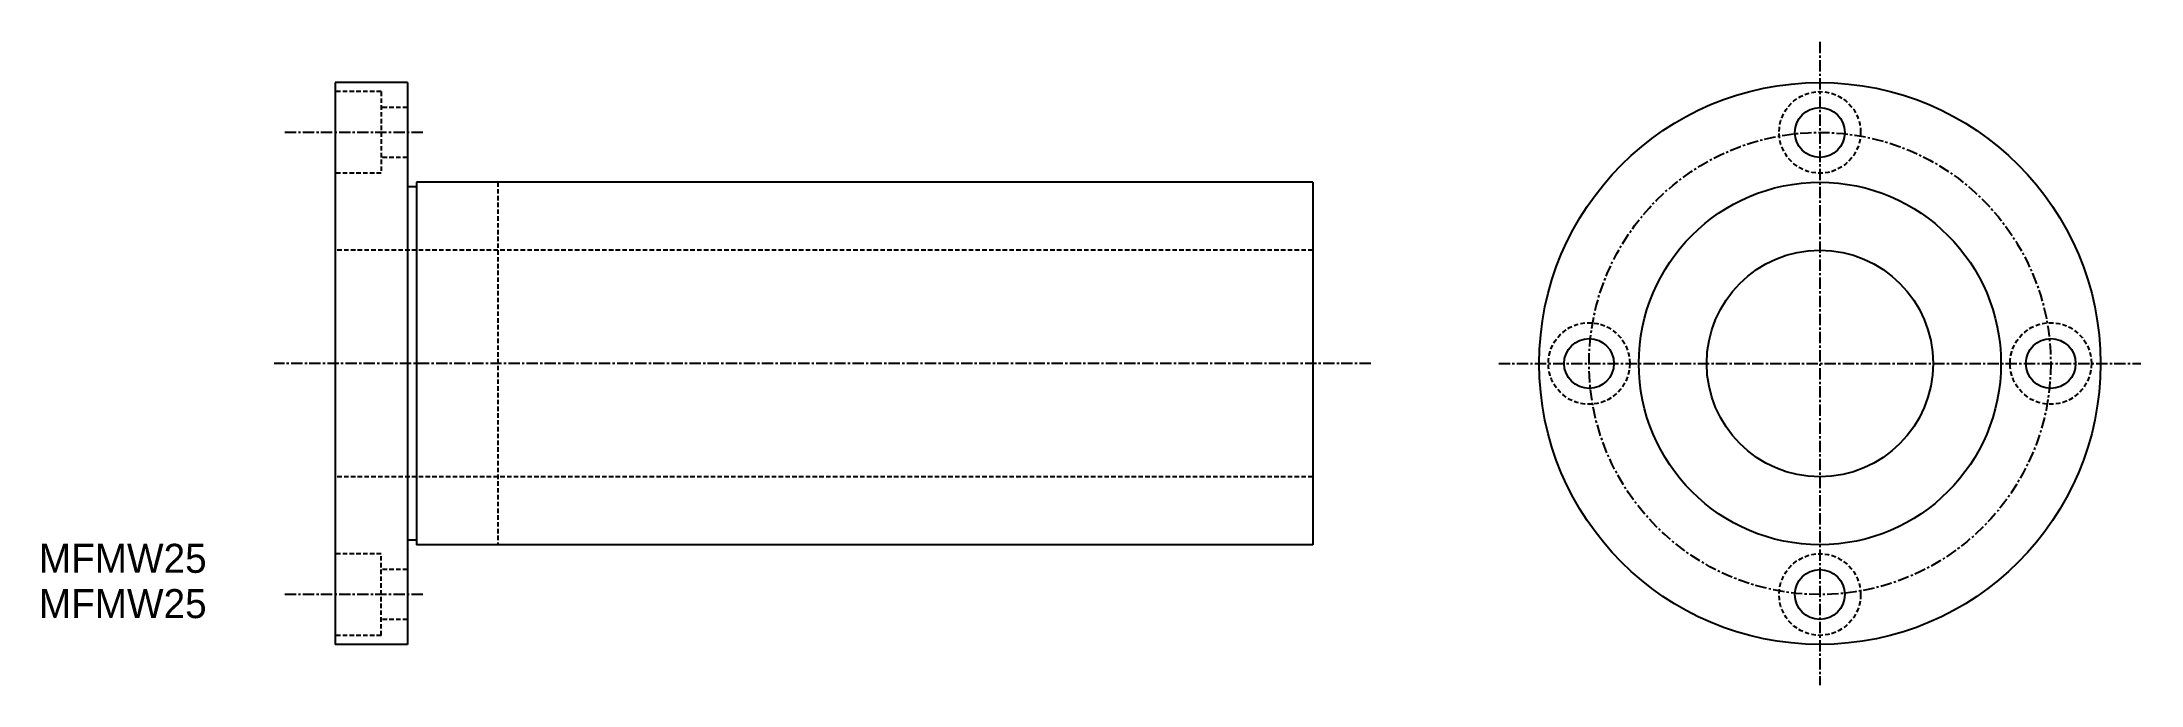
# Model space of a CAD drawing. Extents: x 10 to 242, y 3 to 74.
import ezdxf

# ---------------------------------------------------------------- set-up
doc = ezdxf.new("R2010")
doc.units = 0
doc.linetypes.add('CENTER', pattern=[2, 1.25, -0.25, 0.25, -0.25])
doc.linetypes.add('DASHED', pattern=[0.75, 0.5, -0.25])
doc.layers.get('0').update_dxf_attribs({"linetype": 'CONTINUOUS'})
doc.layers.add('CENTER', color=1, linetype='CENTER')

msp = doc.modelspace()

# ---------------------------------------------------------------- linework, layer by layer
at = {"color": 7, "linetype": 'CONTINUOUS'}
for p, q in [((42.72, 69.1), (42.72, 7.1)), ((50.72, 69.1), (42.72, 69.1)), ((50.72, 69.1), (50.72, 7.1)), ((51.72, 58.1), (51.72, 18.1)), ((150.72, 58.1), (51.72, 58.1)), ((150.72, 58.1), (150.72, 18.1)), ((51.72, 57.6), (50.72, 57.6)), ((51.72, 18.6), (50.72, 18.6)), ((150.72, 18.1), (51.72, 18.1)), ((50.72, 7.1), (42.72, 7.1))]:
    msp.add_line(p, q, dxfattribs=at)
at = {"color": 3, "linetype": 'DASHED'}
for p, q in [((47.82, 68.1), (42.72, 68.1)), ((47.82, 68.1), (47.82, 59.1)), ((50.72, 66.35), (47.82, 66.35)), ((50.72, 60.85), (47.82, 60.85)), ((47.82, 59.1), (42.72, 59.1)), ((60.72, 58.1), (60.72, 18.1)), ((150.72, 50.6), (42.72, 50.6)), ((150.72, 25.6), (42.72, 25.6)), ((47.82, 17.1), (42.72, 17.1)), ((47.82, 8.1), (47.82, 17.1)), ((50.72, 15.35), (47.82, 15.35)), ((50.72, 9.85), (47.82, 9.85)), ((47.82, 8.1), (42.72, 8.1))]:
    msp.add_line(p, q, dxfattribs=at)
at = {"color": 7, "linetype": 'CONTINUOUS'}
for centre, radius in [((206.75, 38.1), 31), ((206.75, 63.6), 2.75), ((206.75, 38.1), 20), ((206.75, 38.1), 12.5), ((181.25, 38.1), 2.75), ((232.25, 38.1), 2.75), ((206.75, 12.6), 2.75)]:
    msp.add_circle(centre, radius, dxfattribs=at)
at = {"color": 3, "linetype": 'DASHED'}
for centre in [(206.75, 63.6), (181.25, 38.1), (232.25, 38.1), (206.75, 12.6)]:
    msp.add_circle(centre, 4.5, dxfattribs=at)
at = {"layer": 'CENTER', "color": 1, "linetype": 'CENTER'}
for p, q in [((206.75, 73.58), (206.75, 2.62)), ((52.42, 63.6), (37.1, 63.6)), ((157.13, 38.1), (36, 38.1)), ((171.27, 38.1), (242.22, 38.1)), ((52.42, 12.6), (37.1, 12.6))]:
    msp.add_line(p, q, dxfattribs=at)
msp.add_circle((206.75, 38.1), 25.5, dxfattribs=at)

# ---------------------------------------------------------------- texts
at = {"color": 7, "linetype": 'CONTINUOUS'}
for p in [(10, 15), (10, 10)]:
    msp.add_text('MFMW25', height=3.2, dxfattribs=at).set_placement(p)

doc.saveas('drawing.dxf')
